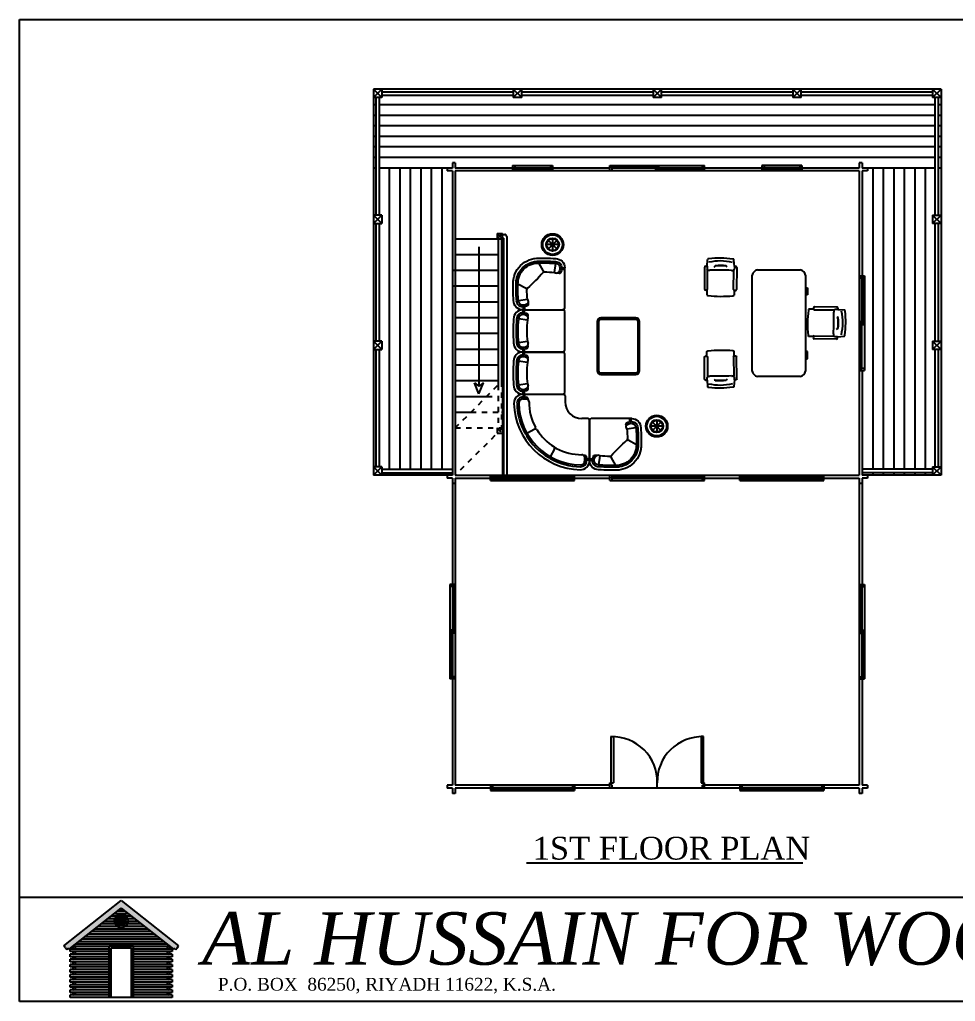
# Model space of a CAD drawing. Header units: inches. Extents: x 86794 to 87086, y 41803 to 41823.
# Drawn here: x 86882.16 to 86899.96, y 41803.46 to 41822.14 of the extents above; entities that cross this region are included whole.
import ezdxf

# ---------------------------------------------------------------- set-up
doc = ezdxf.new("R2010")
doc.units = ezdxf.units.IN
doc.header["$MEASUREMENT"] = 0
doc.linetypes.add('ACAD_ISO03W100', pattern=[30, 12, -18])
doc.styles.get("Standard").update_dxf_attribs({"font": 'times.ttf'})

# ---------------------------------------------------------------- blocks, each defined once
blk = doc.blocks.new('chair 0443')
at = {"color": 0}
for p, q in [((148, 247), (27, 238)), ((148, 247), (197, 247)), ((150, 273), (150, 247)), ((168, 291), (574, 291)), ((574, 237), (216, 236)), ((590, 248), (591, 248)), ((590, 248), (677, 248)), ((591, 255), (591, 273)), ((591, 248), (591, 248)), ((134, 101), (139, 97)), ((146, 97), (139, 97)), ((166, 117), (146, 97)), ((134, -108), (139, -103)), ((146, -103), (139, -103)), ((166, -124), (146, -103)), ((148, -254), (27, -245)), ((148, -254), (197, -254)), ((150, -280), (150, -254)), ((168, -298), (574, -298)), ((574, -244), (216, -243)), ((590, -255), (591, -255)), ((590, -255), (677, -255)), ((591, -255), (591, -255)), ((591, -262), (591, -280))]:
    blk.add_line(p, q, dxfattribs=at)
for centre, radius, start, end in [((1750, 0), 1750, 172.8019, 180.1012), ((55, 214), 42, 153.631, 172.8019), ((27, 228), 10, 100.866, 153.631), ((29, 218), 20.5, 93.833, 100.866), ((1110, -29), 1060, 166.9893, 178.7835), ((168, 273), 18, 91.418, 180.0409), ((197, 243), 4, 21.327, 90.016), ((215, 252), 16, 207.92, 276.0446), ((176, 223), 45, 7.121, 17.608), ((4218, 35), 4000, 177.6773, 180.5301), ((29, 205), 192, 357.677, 7.121), ((573, 273), 18, 359.9591, 88.582), ((573, 255), 18, 271.418, 0.0409), ((645, 220), 42, 6.456, 40.349), ((-1300, 0), 2000, 359.9115, 6.456), ((893, -3), 761, 172.4452, 187.5548), ((900, -3), 761, 172.4452, 187.5548), ((1750, -7), 1750, 179.8988, 187.1981), ((1110, 16), 1060, 181.2165, 193.0107), ((4218, -42), 4000, 179.4699, 182.3227), ((-1300, -6), 2000, 353.506, 0.0885), ((55, -221), 42, 187.1981, 206.369), ((27, -235), 10, 206.369, 259.134), ((29, -225), 20.5, 259.134, 266.167), ((168, -280), 18, 179.9591, 268.582), ((197, -250), 4, 269.984, 338.673), ((215, -259), 16, 83.9554, 152.08), ((176, -230), 45, 342.392, 352.879), ((29, -212), 192, 352.879, 2.323), ((573, -262), 18, 359.9591, 88.582), ((573, -280), 18, 271.418, 0.0409), ((645, -227), 42, 319.613, 353.506)]:
    blk.add_arc(centre, radius, start, end, dxfattribs=at)
blk = doc.blocks.new('A$C707258B2')
at = {"color": 0, "linetype": 'Continuous'}
for p, q in [((0.404, 0.342), (1.074, 0.342)), ((0.404, 0.292), (0.454, 0.292)), ((0.404, 0.262), (0.454, 0.262)), ((1.104, 0.312), (1.104, 0.212)), ((1.479, -0.063), (1.379, -0.063)), ((1.509, -0.763), (1.509, -0.093)), ((0.6, -0.238), (0.47, -0.313)), ((0.929, -0.567), (0.854, -0.697)), ((1.429, -0.763), (1.429, -0.713)), ((1.459, -0.763), (1.459, -0.712))]:
    blk.add_line(p, q, dxfattribs=at)
for centre, radius, start, end in [((0.404, 0.192), 0.15, 90, 181.1754), ((0.378, 0.317), 0.0362, 316.3972, 43.6028), ((0.368, 0.317), 0.0662, 337.8298, 22.1702), ((1.074, 0.312), 0.03, 360, 90), ((1.379, 0.212), 1.125, 181.1754, 268.8246), ((0.404, 0.192), 0.1, 90, 181.1754), ((1.379, 0.212), 1.075, 181.1754, 208.6357), ((0.404, 0.192), 0.07, 90, 181.1754), ((1.379, 0.212), 1.045, 181.1754, 268.8246), ((0.455, 0.256), 0.0357, 345.4262, 90.5555), ((0.454, 0.212), 0.05, 360, 90), ((1.379, 0.212), 0.875, 180, 208.4082), ((1.379, 0.212), 0.275, 180, 270), ((1.479, -0.093), 0.03, 360, 90), ((0.457, -0.291), 0.025, 208.6357, 300), ((0.482, -0.334), 0.025, 120, 211.3643), ((0.587, -0.216), 0.025, 300, 28.4082), ((0.612, -0.259), 0.025, 31.5918, 120), ((1.379, 0.212), 0.875, 211.5918, 238.4082), ((1.379, 0.212), 1.075, 211.3643, 238.6357), ((0.907, -0.555), 0.025, 330, 58.4082), ((0.951, -0.58), 0.025, 61.5918, 150), ((1.379, 0.212), 0.875, 241.5918, 270), ((0.832, -0.685), 0.025, 238.6357, 330), ((0.876, -0.71), 0.025, 150, 241.3643), ((1.379, 0.212), 1.075, 241.3643, 268.8246), ((1.359, -0.763), 0.15, 268.8246, 360), ((1.359, -0.763), 0.1, 268.8246, 360), ((1.359, -0.763), 0.07, 268.8246, 360), ((1.379, -0.713), 0.05, 360, 90), ((1.425, -0.709), 0.0336, 354.6301, 109.3883), ((1.484, -0.799), 0.0662, 67.8298, 112.1702), ((1.484, -0.789), 0.0362, 46.3972, 133.6028)]:
    blk.add_arc(centre, radius, start, end, dxfattribs=at)
blk = doc.blocks.new('part 01')
at = {"color": 0, "linetype": 'Continuous'}
for p, q in [((-670, 700), (0, 700)), ((30, 30), (30, 670)), ((-591, 527), (-740, 550)), ((-591, 527), (-579, 561)), ((-591, 173), (-740, 150)), ((-591, 173), (-579, 139)), ((-670, 0), (0, 0))]:
    blk.add_line(p, q, dxfattribs=at)
for centre, radius, start, end in [((-670, 550), 150, 90, 181.1754), ((-696, 675), 36.2, 316.3972, 43.6028), ((-706, 675), 66.2, 337.8298, 22.1702), ((0, 670), 30, 0, 90), ((1178, 350), 2008, 174.2835, 185.7165), ((1178, 350), 1958, 174.2835, 185.7165), ((-670, 550), 100, 90, 181.1754), ((1178, 350), 1928, 174.2835, 185.7165), ((-670, 550), 70, 90, 181.1754), ((-660, 518), 133, 56.0897, 95.6132), ((-660, 518), 103, 42.0066, 95.6132), ((1178, 350), 1778, 174.2835, 185.7165), ((-600, 607), 25, 332.9608, 56.0897), ((-625, 620), 53.2, 321.0017, 332.9608), ((-602, 570), 25, 340, 42.0066), ((-670, 150), 150, 178.8246, 270), ((-670, 150), 100, 178.8246, 270), ((-670, 150), 70, 178.8246, 270), ((-660, 182), 133, 264.3868, 303.9103), ((-660, 182), 103, 264.3868, 317.9934), ((-696, 25), 36.2, 316.3972, 43.6028), ((-706, 25), 66.2, 337.8298, 22.1702), ((-600, 93), 25, 303.9103, 27.0392), ((-602, 130), 25, 317.9934, 20), ((-625, 80), 53.2, 27.0392, 38.9983), ((0, 30), 30, 270, 0)]:
    blk.add_arc(centre, radius, start, end, dxfattribs=at)
blk = doc.blocks.new('part02')
at = {"color": 0, "linetype": 'Continuous'}
for p, q in [((0, -670), (0, 0)), ((30, 30), (700, 30)), ((621, -143), (609, -109)), ((621, -143), (770, -120)), ((640, -326), (778, -399)), ((173, -591), (139, -579)), ((173, -591), (150, -740)), ((356, -610), (429, -748))]:
    blk.add_line(p, q, dxfattribs=at)
for centre, radius, start, end in [((30, 0), 30, 90, 180), ((726, 5), 56.2, 153.6122, 206.6666), ((726, 5), 36.2, 136.3972, 223.6028), ((700, -120), 150, 0, 90), ((630, -63), 25, 123.9103, 207.0392), ((655, -50), 53.2, 207.0392, 218.9983), ((632, -100), 25, 137.9934, 200), ((690, -152), 103, 84.3868, 137.9934), ((689, -151), 132, 85.4378, 123.9887), ((-1148, -320), 1778, 0.3836, 5.7165), ((700, -121), 101, 357.5006, 89.858), ((700, -120), 70, 0, 90), ((-1228, -320), 2008, 357.7349, 5.7032), ((-1148, -320), 1958, 355.8657, 5.7165), ((-1148, -320), 2008, 355.818, 5.7165), ((632, -344), 20, 62, 130.6961), ((650, -308), 20, 180.3836, 242), ((2220, -2190), 2454, 130.6961, 139.3039), ((439, -409), 419, 268.2181, 1.7819), ((439, -409), 369, 268.2181, 1.7819), ((439, -409), 339, 268.2181, 1.7819), ((25, -696), 56.2, 63.3334, 116.3878), ((182, -660), 133, 146.0897, 185.6132), ((93, -600), 25, 62.9608, 146.0897), ((182, -660), 103, 132.0066, 185.6132), ((80, -625), 53.2, 51.0017, 62.9608), ((130, -602), 25, 70, 132.0066), ((350, 1178), 1778, 264.2835, 269.6164), ((338, -620), 20, 28, 89.6164), ((374, -602), 20, 139.3039, 208), ((25, -696), 36.2, 46.3972, 133.6028), ((150, -670), 150, 180, 271.1754), ((150, -670), 100, 180, 271.1754), ((150, -670), 70, 180, 270), ((350, 1258), 2008, 264.2968, 272.2651), ((350, 1178), 1958, 264.2835, 274.1343), ((350, 1178), 2008, 264.2835, 274.182)]:
    blk.add_arc(centre, radius, start, end, dxfattribs=at)
blk = doc.blocks.new('A$C1352')
at = {"color": 0}
for points in [[(0.003, 0.053), (0.003, 0.553, -0.414214), (0.053, 0.603), (0.753, 0.603, -0.414214), (0.803, 0.553), (0.803, 0.053, -0.414214), (0.753, 0.003), (0.053, 0.003, -0.414214)], [(0.023, 0.053), (0.023, 0.553, -0.414214), (0.053, 0.583), (0.753, 0.583, -0.414214), (0.783, 0.553), (0.783, 0.053, -0.414214), (0.753, 0.023), (0.053, 0.023, -0.414214)]]:
    blk.add_lwpolyline(points, format="xyb", close=True, dxfattribs=at)

msp = doc.modelspace()

# ---------------------------------------------------------------- hatches: boundary and pattern name
h = msp.add_hatch(color=29)
h.paths.add_polyline_path([(86883.218, 41803.63), (86883.189, 41803.63, 0.8), (86883.189, 41803.582), (86883.218, 41803.582)])
h.paths.add_polyline_path([(86883.218, 41803.727), (86883.189, 41803.727, 0.8), (86883.189, 41803.679), (86883.218, 41803.679)])
h.paths.add_polyline_path([(86883.218, 41803.824), (86883.189, 41803.824, 0.8), (86883.189, 41803.776), (86883.218, 41803.776)])
h.paths.add_polyline_path([(86883.218, 41803.921), (86883.189, 41803.921, 0.8), (86883.189, 41803.873), (86883.218, 41803.873)])
h.paths.add_polyline_path([(86883.218, 41804.018), (86883.189, 41804.018, 0.8), (86883.189, 41803.97), (86883.218, 41803.97)])
h.paths.add_polyline_path([(86883.218, 41804.115), (86883.189, 41804.115, 0.8), (86883.189, 41804.067), (86883.218, 41804.067)])
h.paths.add_polyline_path([(86883.218, 41804.212), (86883.189, 41804.212, 0.8), (86883.189, 41804.164), (86883.218, 41804.164)])
h.paths.add_polyline_path([(86883.218, 41804.309), (86883.189, 41804.309, 0.8), (86883.189, 41804.261), (86883.218, 41804.261)])
h.paths.add_polyline_path([(86883.218, 41804.406), (86883.189, 41804.406, 0.8), (86883.189, 41804.358), (86883.218, 41804.358)])
h.paths.add_polyline_path([(86883.218, 41804.503), (86883.189, 41804.503, 0.8), (86883.189, 41804.454), (86883.218, 41804.454)], flags=17)
h.paths.add_polyline_path([(86884.993, 41803.63), (86884.964, 41803.63), (86884.964, 41803.582), (86884.993, 41803.582, 0.8)])
h.paths.add_polyline_path([(86884.993, 41803.727), (86884.964, 41803.727), (86884.964, 41803.679), (86884.993, 41803.679, 0.8)])
h.paths.add_polyline_path([(86884.993, 41803.824), (86884.964, 41803.824), (86884.964, 41803.776), (86884.993, 41803.776, 0.8)])
h.paths.add_polyline_path([(86884.993, 41803.921), (86884.964, 41803.921), (86884.964, 41803.873), (86884.993, 41803.873, 0.8)])
h.paths.add_polyline_path([(86884.993, 41804.018), (86884.964, 41804.018), (86884.964, 41803.97), (86884.993, 41803.97, 0.8)])
h.paths.add_polyline_path([(86884.993, 41804.115), (86884.964, 41804.115), (86884.964, 41804.067), (86884.993, 41804.067, 0.8)])
h.paths.add_polyline_path([(86884.993, 41804.212), (86884.964, 41804.212), (86884.964, 41804.164), (86884.993, 41804.164, 0.8)])
h.paths.add_polyline_path([(86884.993, 41804.309), (86884.964, 41804.309), (86884.964, 41804.261), (86884.993, 41804.261, 0.8)])
h.paths.add_polyline_path([(86884.993, 41804.406), (86884.964, 41804.406), (86884.964, 41804.358), (86884.993, 41804.358, 0.8)])
h.paths.add_polyline_path([(86884.993, 41804.503), (86884.964, 41804.503), (86884.964, 41804.454), (86884.993, 41804.454, 0.8)], flags=17)
h.paths.add_polyline_path([(86884.324, 41804.518), (86883.858, 41804.518), (86883.858, 41803.533), (86883.897, 41803.533), (86883.897, 41804.479), (86884.285, 41804.479), (86884.285, 41803.533), (86884.324, 41803.533)])
h.paths.add_polyline_path([(86884.221, 41804.992, 1), (86883.961, 41804.992, 1)], flags=17)
h.paths.add_polyline_path([(86883.995, 41804.992, -1), (86884.188, 41804.992, -1)], flags=16)
h.paths.add_polyline_path([(86884.091, 41805.377), (86883, 41804.516), (86883.024, 41804.485, 0.515525), (86883.069, 41804.458, -0.382112), (86883.098, 41804.45), (86884.091, 41805.235), (86885.085, 41804.45, -0.382112), (86885.113, 41804.458, 0.515525), (86885.158, 41804.485), (86885.182, 41804.516)])
for color, points in [(39, [(86884.097, 41805.23), (86884.086, 41805.23), (86884.024, 41805.182), (86884.158, 41805.182)]), (39, [(86884.183, 41805.085), (86884.281, 41805.085), (86884.219, 41805.133), (86883.963, 41805.133), (86883.901, 41805.085), (86883.999, 41805.085, -0.411961)]), (31, [(86884.158, 41805.182), (86884.024, 41805.182), (86883.963, 41805.133), (86884.219, 41805.133)]), (39, [(86884.588, 41804.842), (86883.594, 41804.842), (86883.533, 41804.794), (86884.649, 41804.794)]), (31, [(86884.01, 41804.891), (86883.656, 41804.891), (86883.594, 41804.842), (86884.588, 41804.842), (86884.526, 41804.891), (86884.172, 41804.891, -0.35103)]), (39, [(86884.834, 41804.648), (86883.349, 41804.648), (86883.287, 41804.6), (86884.895, 41804.6)]), (31, [(86884.772, 41804.697), (86883.41, 41804.697), (86883.349, 41804.648), (86884.834, 41804.648)]), (39, [(86884.711, 41804.745), (86883.471, 41804.745), (86883.41, 41804.697), (86884.772, 41804.697)]), (31, [(86884.649, 41804.794), (86883.533, 41804.794), (86883.471, 41804.745), (86884.711, 41804.745)]), (39, [(86884.956, 41804.551), (86883.226, 41804.551), (86883.164, 41804.503), (86883.858, 41804.503), (86883.858, 41804.518), (86884.324, 41804.518), (86884.324, 41804.503), (86885.018, 41804.503)]), (31, [(86884.895, 41804.6), (86883.287, 41804.6), (86883.226, 41804.551), (86884.956, 41804.551)])]:
    msp.add_hatch(color=color).paths.add_polyline_path(points)
h = msp.add_hatch(color=39)
h.paths.add_polyline_path([(86883.969, 41805.036), (86883.84, 41805.036), (86883.778, 41804.988), (86883.961, 41804.988, -0.008848), (86883.961, 41804.992, -0.086203)])
h.paths.add_polyline_path([(86884.342, 41805.036), (86884.214, 41805.036, -0.086203), (86884.221, 41804.992, -0.008848), (86884.221, 41804.988), (86884.404, 41804.988)])
h = msp.add_hatch(color=31)
h.paths.add_polyline_path([(86883.969, 41805.036, -0.111783), (86883.999, 41805.085), (86883.901, 41805.085), (86883.84, 41805.036)])
h.paths.add_polyline_path([(86884.183, 41805.085, -0.111783), (86884.214, 41805.036), (86884.342, 41805.036), (86884.281, 41805.085)])
h = msp.add_hatch(color=256)
h.set_gradient(color1=(127, 255, 255), one_color=1, tint=1, name='SPHERICAL')
h.paths.add_polyline_path([(86884.188, 41804.992, 1), (86883.995, 41804.992, 1)])
h = msp.add_hatch(color=39)
h.paths.add_polyline_path([(86883.972, 41804.939), (86883.717, 41804.939), (86883.656, 41804.891), (86884.01, 41804.891, -0.119403)])
h.paths.add_polyline_path([(86884.465, 41804.939), (86884.21, 41804.939, -0.119403), (86884.172, 41804.891), (86884.526, 41804.891)])
h = msp.add_hatch(color=31)
h.paths.add_polyline_path([(86883.972, 41804.939, -0.096512), (86883.961, 41804.988), (86883.778, 41804.988), (86883.717, 41804.939)])
h.paths.add_polyline_path([(86884.221, 41804.988, -0.096512), (86884.21, 41804.939), (86884.465, 41804.939), (86884.404, 41804.988)])
h = msp.add_hatch(color=39)
h.paths.add_polyline_path([(86883.858, 41804.454), (86883.121, 41804.454), (86883.121, 41804.406), (86883.858, 41804.406)])
h.paths.add_polyline_path([(86885.061, 41804.454), (86884.324, 41804.454), (86884.324, 41804.406), (86885.061, 41804.406)])
h = msp.add_hatch(color=31)
h.paths.add_polyline_path([(86883.858, 41804.503), (86883.218, 41804.503), (86883.218, 41804.454), (86883.858, 41804.454)])
h.paths.add_polyline_path([(86884.964, 41804.503), (86884.324, 41804.503), (86884.324, 41804.454), (86884.964, 41804.454)])
h = msp.add_hatch(color=39)
h.paths.add_polyline_path([(86883.858, 41804.309), (86883.858, 41804.358), (86883.121, 41804.358), (86883.121, 41804.309)])
h.paths.add_polyline_path([(86885.061, 41804.309), (86885.061, 41804.358), (86884.324, 41804.358), (86884.324, 41804.309)])
h = msp.add_hatch(color=31)
h.paths.add_polyline_path([(86883.858, 41804.406), (86883.218, 41804.406), (86883.218, 41804.358), (86883.858, 41804.358)])
h.paths.add_polyline_path([(86884.964, 41804.406), (86884.324, 41804.406), (86884.324, 41804.358), (86884.964, 41804.358)])
h = msp.add_hatch(color=31)
h.paths.add_polyline_path([(86883.858, 41804.309), (86883.218, 41804.309), (86883.218, 41804.261), (86883.858, 41804.261)])
h.paths.add_polyline_path([(86884.964, 41804.309), (86884.324, 41804.309), (86884.324, 41804.261), (86884.964, 41804.261)])
h = msp.add_hatch(color=39)
h.paths.add_polyline_path([(86883.121, 41804.261), (86883.121, 41804.212), (86883.858, 41804.212), (86883.858, 41804.261)])
h.paths.add_polyline_path([(86885.061, 41804.212), (86885.061, 41804.261), (86884.324, 41804.261), (86884.324, 41804.212)])
h = msp.add_hatch(color=39)
h.paths.add_polyline_path([(86883.858, 41804.164), (86883.121, 41804.164), (86883.121, 41804.115), (86883.858, 41804.115)])
h.paths.add_polyline_path([(86885.061, 41804.164), (86884.324, 41804.164), (86884.324, 41804.115), (86885.061, 41804.115)])
h = msp.add_hatch(color=31)
h.paths.add_polyline_path([(86883.858, 41804.212), (86883.218, 41804.212), (86883.218, 41804.164), (86883.858, 41804.164)])
h.paths.add_polyline_path([(86884.964, 41804.212), (86884.324, 41804.212), (86884.324, 41804.164), (86884.964, 41804.164)])
h = msp.add_hatch(color=31)
h.paths.add_polyline_path([(86883.858, 41804.115), (86883.218, 41804.115), (86883.218, 41804.067), (86883.858, 41804.067)])
h.paths.add_polyline_path([(86884.964, 41804.115), (86884.324, 41804.115), (86884.324, 41804.067), (86884.964, 41804.067)])
h = msp.add_hatch(color=39)
h.paths.add_polyline_path([(86883.858, 41804.018), (86883.858, 41804.067), (86883.121, 41804.067), (86883.121, 41804.018)])
h.paths.add_polyline_path([(86885.061, 41804.018), (86885.061, 41804.067), (86884.324, 41804.067), (86884.324, 41804.018)])
h = msp.add_hatch(color=39)
h.paths.add_polyline_path([(86883.858, 41803.97), (86883.121, 41803.97), (86883.121, 41803.921), (86883.858, 41803.921)])
h.paths.add_polyline_path([(86885.061, 41803.97), (86884.324, 41803.97), (86884.324, 41803.921), (86885.061, 41803.921)])
h = msp.add_hatch(color=31)
h.paths.add_polyline_path([(86883.858, 41804.018), (86883.218, 41804.018), (86883.218, 41803.97), (86883.858, 41803.97)])
h.paths.add_polyline_path([(86884.964, 41804.018), (86884.324, 41804.018), (86884.324, 41803.97), (86884.964, 41803.97)])
h = msp.add_hatch(color=31)
h.paths.add_polyline_path([(86883.858, 41803.921), (86883.218, 41803.921), (86883.218, 41803.873), (86883.858, 41803.873)])
h.paths.add_polyline_path([(86884.964, 41803.921), (86884.324, 41803.921), (86884.324, 41803.873), (86884.964, 41803.873)])
h = msp.add_hatch(color=39)
h.paths.add_polyline_path([(86883.858, 41803.824), (86883.858, 41803.873), (86883.121, 41803.873), (86883.121, 41803.824)])
h.paths.add_polyline_path([(86885.061, 41803.824), (86885.061, 41803.873), (86884.324, 41803.873), (86884.324, 41803.824)])
h = msp.add_hatch(color=39)
h.paths.add_polyline_path([(86883.858, 41803.776), (86883.121, 41803.776), (86883.121, 41803.727), (86883.858, 41803.727)])
h.paths.add_polyline_path([(86885.061, 41803.776), (86884.324, 41803.776), (86884.324, 41803.727), (86885.061, 41803.727)])
h = msp.add_hatch(color=31)
h.paths.add_polyline_path([(86883.858, 41803.824), (86883.218, 41803.824), (86883.218, 41803.776), (86883.858, 41803.776)])
h.paths.add_polyline_path([(86884.964, 41803.824), (86884.324, 41803.824), (86884.324, 41803.776), (86884.964, 41803.776)])
h = msp.add_hatch(color=31)
h.paths.add_polyline_path([(86883.218, 41803.727), (86883.218, 41803.679), (86883.858, 41803.679), (86883.858, 41803.727)])
h.paths.add_polyline_path([(86884.964, 41803.679), (86884.964, 41803.727), (86884.324, 41803.727), (86884.324, 41803.679)])
h = msp.add_hatch(color=39)
h.paths.add_polyline_path([(86883.121, 41803.679), (86883.121, 41803.63), (86883.858, 41803.63), (86883.858, 41803.679)])
h.paths.add_polyline_path([(86885.061, 41803.63), (86885.061, 41803.679), (86884.324, 41803.679), (86884.324, 41803.63)])
h = msp.add_hatch(color=39)
h.paths.add_polyline_path([(86883.858, 41803.582), (86883.121, 41803.582), (86883.121, 41803.533), (86883.858, 41803.533)])
h.paths.add_polyline_path([(86885.061, 41803.582), (86884.324, 41803.582), (86884.324, 41803.533), (86885.061, 41803.533)])
h = msp.add_hatch(color=31)
h.paths.add_polyline_path([(86883.858, 41803.582), (86883.858, 41803.63), (86883.218, 41803.63), (86883.218, 41803.582)])
h.paths.add_polyline_path([(86884.324, 41803.63), (86884.324, 41803.582), (86884.964, 41803.582), (86884.964, 41803.63)])

# ---------------------------------------------------------------- linework, layer by layer
for p, q in [((86882.156, 41822.14), (86909.494, 41822.14)), ((86882.156, 41803.46), (86882.156, 41822.14)), ((86899.691, 41820.817), (86888.891, 41820.817)), ((86888.891, 41820.817), (86888.891, 41813.472)), ((86889.051, 41820.817), (86889.051, 41820.657)), ((86891.551, 41820.817), (86891.551, 41820.657)), ((86894.211, 41820.817), (86894.211, 41820.657)), ((86896.871, 41820.817), (86896.871, 41820.657)), ((86899.531, 41820.817), (86899.531, 41820.657)), ((86899.691, 41820.817), (86899.691, 41813.472)), ((86889.051, 41820.657), (86888.891, 41820.657)), ((86888.939, 41820.517), (86888.891, 41820.517)), ((86891.711, 41820.657), (86891.551, 41820.657)), ((86894.371, 41820.657), (86894.211, 41820.657)), ((86897.031, 41820.657), (86896.871, 41820.657)), ((86899.691, 41820.657), (86899.531, 41820.657)), ((86899.691, 41820.517), (86899.643, 41820.517)), ((86888.939, 41820.317), (86888.891, 41820.317)), ((86899.691, 41820.317), (86899.643, 41820.317)), ((86888.939, 41820.117), (86888.891, 41820.117)), ((86899.691, 41820.117), (86899.643, 41820.117)), ((86888.939, 41819.917), (86888.891, 41819.917)), ((86899.691, 41819.917), (86899.643, 41819.917)), ((86888.939, 41819.717), (86888.891, 41819.717)), ((86899.691, 41819.717), (86899.643, 41819.717)), ((86888.939, 41819.517), (86888.891, 41819.517)), ((86890.446, 41819.417), (86890.391, 41819.417)), ((86890.391, 41819.417), (86890.391, 41819.317)), ((86890.446, 41819.417), (86890.446, 41819.317)), ((86898.191, 41819.417), (86898.136, 41819.417)), ((86898.136, 41819.417), (86898.136, 41819.317)), ((86898.191, 41819.417), (86898.191, 41819.317)), ((86899.691, 41819.517), (86899.643, 41819.517)), ((86888.939, 41819.317), (86888.891, 41819.317)), ((86890.291, 41819.317), (86890.291, 41819.262)), ((86890.391, 41819.262), (86890.291, 41819.262)), ((86890.391, 41819.262), (86890.391, 41813.472)), ((86891.538, 41819.317), (86890.446, 41819.317)), ((86898.136, 41819.262), (86890.446, 41819.262)), ((86890.446, 41819.262), (86890.446, 41813.472)), ((86893.391, 41819.317), (86892.298, 41819.317)), ((86894.321, 41819.344), (86893.411, 41819.344)), ((86895.171, 41819.312), (86893.411, 41819.312)), ((86895.171, 41819.28), (86894.261, 41819.28)), ((86896.283, 41819.317), (86895.191, 41819.317)), ((86898.136, 41819.317), (86897.043, 41819.317)), ((86898.136, 41819.262), (86898.136, 41813.472)), ((86898.291, 41819.262), (86898.191, 41819.262)), ((86898.191, 41819.262), (86898.191, 41817.267)), ((86898.291, 41819.317), (86898.291, 41819.262)), ((86899.691, 41819.317), (86899.643, 41819.317)), ((86889.051, 41818.42), (86889.051, 41818.26)), ((86899.531, 41818.42), (86899.531, 41818.26)), ((86891.346, 41817.972), (86891.346, 41813.472)), ((86890.446, 41817.672), (86891.264, 41817.672)), ((86890.391, 41817.372), (86891.264, 41817.372)), ((86898.186, 41815.487), (86898.186, 41817.247)), ((86898.218, 41816.337), (86898.218, 41817.247)), ((86890.391, 41817.072), (86891.264, 41817.072)), ((86890.446, 41816.772), (86891.264, 41816.772)), ((86890.446, 41816.472), (86891.264, 41816.472)), ((86891.328, 41816.472), (86891.346, 41816.472)), ((86898.154, 41815.487), (86898.154, 41816.397)), ((86890.446, 41816.172), (86891.264, 41816.172)), ((86891.328, 41816.172), (86891.346, 41816.172)), ((86889.051, 41816.023), (86889.051, 41815.863)), ((86890.446, 41815.872), (86891.264, 41815.872)), ((86891.328, 41815.872), (86891.346, 41815.872)), ((86899.531, 41816.023), (86899.531, 41815.863)), ((86890.446, 41815.572), (86891.264, 41815.572)), ((86891.328, 41815.572), (86891.346, 41815.572)), ((86898.191, 41815.467), (86898.191, 41813.472)), ((86890.446, 41815.272), (86891.264, 41815.272)), ((86891.328, 41815.272), (86891.346, 41815.272)), ((86890.446, 41814.972), (86891.046, 41814.972)), ((86890.446, 41814.672), (86890.746, 41814.672)), ((86889.051, 41813.632), (86889.051, 41813.472)), ((86899.531, 41813.632), (86899.531, 41813.472)), ((86890.391, 41813.472), (86888.891, 41813.472)), ((86890.291, 41813.472), (86890.291, 41813.417)), ((86890.391, 41813.417), (86890.291, 41813.417)), ((86890.391, 41813.417), (86890.391, 41813.317)), ((86890.446, 41813.472), (86898.136, 41813.472)), ((86890.446, 41813.417), (86890.446, 41813.317)), ((86890.446, 41813.417), (86891.118, 41813.417)), ((86892.718, 41813.417), (86893.391, 41813.417)), ((86895.191, 41813.417), (86895.863, 41813.417)), ((86897.463, 41813.417), (86898.136, 41813.417)), ((86898.136, 41813.417), (86898.136, 41813.317)), ((86899.691, 41813.472), (86898.191, 41813.472)), ((86898.291, 41813.417), (86898.191, 41813.417)), ((86898.191, 41813.417), (86898.191, 41813.317)), ((86898.291, 41813.472), (86898.291, 41813.417)), ((86890.446, 41813.317), (86890.391, 41813.317)), ((86891.118, 41813.372), (86892.718, 41813.372)), ((86893.391, 41813.372), (86895.191, 41813.372)), ((86895.863, 41813.372), (86897.463, 41813.372)), ((86898.191, 41813.317), (86898.136, 41813.317)), ((86909.494, 41805.434), (86882.156, 41805.434)), ((86909.494, 41803.46), (86882.156, 41803.46))]:
    msp.add_line(p, q)
at = {"ltscale": 0.006}
for p, q in [((86888.891, 41820.817), (86889.051, 41820.657)), ((86888.891, 41820.657), (86889.051, 41820.817)), ((86889.051, 41820.769), (86891.551, 41820.769)), ((86889.051, 41820.705), (86891.551, 41820.705)), ((86891.551, 41820.817), (86891.711, 41820.657)), ((86891.711, 41820.817), (86891.551, 41820.657)), ((86891.711, 41820.657), (86891.711, 41820.817)), ((86891.711, 41820.769), (86894.211, 41820.769)), ((86891.711, 41820.705), (86894.211, 41820.705)), ((86894.211, 41820.817), (86894.371, 41820.657)), ((86894.371, 41820.817), (86894.211, 41820.657)), ((86894.371, 41820.657), (86894.371, 41820.817)), ((86894.371, 41820.769), (86896.871, 41820.769)), ((86894.371, 41820.705), (86896.871, 41820.705)), ((86896.871, 41820.817), (86897.031, 41820.657)), ((86897.031, 41820.817), (86896.871, 41820.657)), ((86897.031, 41820.657), (86897.031, 41820.817)), ((86897.031, 41820.769), (86899.531, 41820.769)), ((86897.031, 41820.705), (86899.531, 41820.705)), ((86899.531, 41820.817), (86899.691, 41820.657)), ((86899.691, 41820.817), (86899.531, 41820.657)), ((86888.939, 41818.42), (86888.939, 41820.652)), ((86889.003, 41818.42), (86889.003, 41820.652)), ((86899.579, 41818.42), (86899.579, 41820.652)), ((86899.643, 41818.42), (86899.643, 41820.652)), ((86891.538, 41819.362), (86891.538, 41819.262)), ((86891.538, 41819.362), (86892.298, 41819.362)), ((86891.558, 41819.322), (86891.558, 41819.302)), ((86891.558, 41819.322), (86892.278, 41819.322)), ((86891.558, 41819.321), (86892.278, 41819.321)), ((86891.558, 41819.32), (86892.278, 41819.32)), ((86891.558, 41819.319), (86892.278, 41819.319)), ((86891.558, 41819.318), (86892.278, 41819.318)), ((86891.558, 41819.317), (86892.278, 41819.317)), ((86891.558, 41819.316), (86892.278, 41819.316)), ((86891.558, 41819.315), (86892.278, 41819.315)), ((86891.558, 41819.314), (86892.278, 41819.314)), ((86891.558, 41819.313), (86892.278, 41819.313)), ((86891.558, 41819.312), (86892.278, 41819.312)), ((86891.558, 41819.311), (86892.278, 41819.311)), ((86891.558, 41819.31), (86892.278, 41819.31)), ((86891.558, 41819.309), (86892.278, 41819.309)), ((86891.558, 41819.308), (86892.278, 41819.308)), ((86891.558, 41819.307), (86892.278, 41819.307)), ((86891.558, 41819.306), (86892.278, 41819.306)), ((86891.558, 41819.305), (86892.278, 41819.305)), ((86891.558, 41819.304), (86892.278, 41819.304)), ((86891.558, 41819.303), (86892.278, 41819.303)), ((86891.558, 41819.302), (86892.278, 41819.302)), ((86891.578, 41819.362), (86891.578, 41819.322)), ((86891.578, 41819.302), (86891.578, 41819.262)), ((86892.258, 41819.362), (86892.258, 41819.322)), ((86892.258, 41819.302), (86892.258, 41819.262)), ((86892.278, 41819.322), (86892.278, 41819.302)), ((86892.298, 41819.362), (86892.298, 41819.262)), ((86893.391, 41819.262), (86893.391, 41819.362)), ((86893.391, 41819.362), (86895.191, 41819.362)), ((86893.411, 41819.312), (86893.411, 41819.362)), ((86893.431, 41819.262), (86893.431, 41819.312)), ((86894.261, 41819.28), (86894.261, 41819.312)), ((86894.321, 41819.312), (86894.321, 41819.344)), ((86895.151, 41819.312), (86895.151, 41819.362)), ((86895.171, 41819.262), (86895.171, 41819.312)), ((86895.191, 41819.262), (86895.191, 41819.362)), ((86896.283, 41819.362), (86896.283, 41819.262)), ((86897.043, 41819.362), (86896.283, 41819.362)), ((86896.303, 41819.322), (86896.303, 41819.302)), ((86897.023, 41819.322), (86896.303, 41819.322)), ((86897.023, 41819.321), (86896.303, 41819.321)), ((86897.023, 41819.32), (86896.303, 41819.32)), ((86897.023, 41819.319), (86896.303, 41819.319)), ((86897.023, 41819.318), (86896.303, 41819.318)), ((86897.023, 41819.317), (86896.303, 41819.317)), ((86897.023, 41819.316), (86896.303, 41819.316)), ((86897.023, 41819.315), (86896.303, 41819.315)), ((86897.023, 41819.314), (86896.303, 41819.314)), ((86897.023, 41819.313), (86896.303, 41819.313)), ((86897.023, 41819.312), (86896.303, 41819.312)), ((86897.023, 41819.311), (86896.303, 41819.311)), ((86897.023, 41819.31), (86896.303, 41819.31)), ((86897.023, 41819.309), (86896.303, 41819.309)), ((86897.023, 41819.308), (86896.303, 41819.308)), ((86897.023, 41819.307), (86896.303, 41819.307)), ((86897.023, 41819.306), (86896.303, 41819.306)), ((86897.023, 41819.305), (86896.303, 41819.305)), ((86897.023, 41819.304), (86896.303, 41819.304)), ((86897.023, 41819.303), (86896.303, 41819.303)), ((86897.023, 41819.302), (86896.303, 41819.302)), ((86896.323, 41819.362), (86896.323, 41819.322)), ((86896.323, 41819.302), (86896.323, 41819.262)), ((86897.003, 41819.362), (86897.003, 41819.322)), ((86897.003, 41819.302), (86897.003, 41819.262)), ((86897.023, 41819.322), (86897.023, 41819.302)), ((86897.043, 41819.362), (86897.043, 41819.262)), ((86889.051, 41818.42), (86888.891, 41818.42)), ((86888.891, 41818.26), (86889.051, 41818.42)), ((86888.891, 41818.42), (86889.051, 41818.26)), ((86899.531, 41818.42), (86899.691, 41818.42)), ((86899.691, 41818.26), (86899.531, 41818.42)), ((86899.691, 41818.42), (86899.531, 41818.26)), ((86888.891, 41818.26), (86889.051, 41818.26)), ((86888.939, 41816.023), (86888.939, 41818.255)), ((86889.003, 41816.023), (86889.003, 41818.255)), ((86899.691, 41818.26), (86899.531, 41818.26)), ((86899.579, 41816.023), (86899.579, 41818.255)), ((86899.643, 41816.023), (86899.643, 41818.255)), ((86890.446, 41817.972), (86891.346, 41817.972)), ((86891.246, 41818.072), (86891.246, 41817.972)), ((86891.246, 41818.072), (86891.346, 41818.072)), ((86891.246, 41818.072), (86891.346, 41817.972)), ((86891.346, 41818.072), (86891.246, 41817.972)), ((86891.264, 41817.972), (86891.264, 41815.19)), ((86891.328, 41817.972), (86891.328, 41815.254)), ((86891.346, 41817.972), (86891.346, 41818.072)), ((86891.346, 41818.054), (86891.387, 41818.054)), ((86891.346, 41817.99), (86891.355, 41817.99)), ((86891.364, 41817.981), (86891.364, 41813.472)), ((86891.428, 41818.013), (86891.428, 41813.472)), ((86890.896, 41817.818), (86890.896, 41815.163)), ((86898.136, 41817.267), (86898.236, 41817.267)), ((86898.136, 41817.227), (86898.186, 41817.227)), ((86898.186, 41817.247), (86898.236, 41817.247)), ((86898.236, 41817.267), (86898.236, 41815.467)), ((86891.328, 41817.072), (86891.346, 41817.072)), ((86891.328, 41816.772), (86891.346, 41816.772)), ((86898.154, 41816.397), (86898.186, 41816.397)), ((86898.186, 41816.337), (86898.218, 41816.337)), ((86889.051, 41816.023), (86888.891, 41816.023)), ((86888.891, 41815.863), (86889.051, 41816.023)), ((86888.891, 41816.023), (86889.051, 41815.863)), ((86888.891, 41815.863), (86889.051, 41815.863)), ((86888.939, 41813.632), (86888.939, 41815.863)), ((86889.003, 41813.632), (86889.003, 41815.863)), ((86899.531, 41816.023), (86899.691, 41816.023)), ((86899.691, 41815.863), (86899.531, 41816.023)), ((86899.691, 41816.023), (86899.531, 41815.863)), ((86899.691, 41815.863), (86899.531, 41815.863)), ((86899.579, 41813.632), (86899.579, 41815.863)), ((86899.643, 41813.632), (86899.643, 41815.863)), ((86898.136, 41815.487), (86898.186, 41815.487)), ((86898.186, 41815.507), (86898.236, 41815.507)), ((86898.136, 41815.467), (86898.236, 41815.467)), ((86890.896, 41815.022), (86890.81, 41815.227)), ((86890.81, 41815.227), (86890.896, 41815.163)), ((86890.896, 41815.022), (86890.984, 41815.227)), ((86890.984, 41815.227), (86890.896, 41815.163)), ((86889.051, 41813.632), (86888.891, 41813.632)), ((86888.891, 41813.472), (86889.051, 41813.632)), ((86888.891, 41813.632), (86889.051, 41813.472)), ((86899.531, 41813.632), (86899.691, 41813.632)), ((86899.691, 41813.472), (86899.531, 41813.632)), ((86899.691, 41813.632), (86899.531, 41813.472)), ((86889.051, 41813.584), (86890.391, 41813.584)), ((86889.051, 41813.52), (86890.391, 41813.52)), ((86891.118, 41813.372), (86891.118, 41813.472)), ((86891.138, 41813.412), (86891.138, 41813.432)), ((86891.138, 41813.432), (86892.698, 41813.432)), ((86891.138, 41813.431), (86892.698, 41813.431)), ((86891.138, 41813.43), (86892.698, 41813.43)), ((86891.138, 41813.429), (86892.698, 41813.429)), ((86891.138, 41813.428), (86892.698, 41813.428)), ((86891.138, 41813.427), (86892.698, 41813.427)), ((86891.138, 41813.426), (86892.698, 41813.426)), ((86891.138, 41813.425), (86892.698, 41813.425)), ((86891.138, 41813.424), (86892.698, 41813.424)), ((86891.138, 41813.423), (86892.698, 41813.423)), ((86891.138, 41813.422), (86892.698, 41813.422)), ((86891.138, 41813.421), (86892.698, 41813.421)), ((86891.138, 41813.42), (86892.698, 41813.42)), ((86891.138, 41813.419), (86892.698, 41813.419)), ((86891.138, 41813.418), (86892.698, 41813.418)), ((86891.138, 41813.417), (86892.698, 41813.417)), ((86891.138, 41813.416), (86892.698, 41813.416)), ((86891.158, 41813.432), (86891.158, 41813.472)), ((86892.678, 41813.432), (86892.678, 41813.472)), ((86892.698, 41813.412), (86892.698, 41813.432)), ((86892.718, 41813.372), (86892.718, 41813.472)), ((86893.391, 41813.372), (86893.391, 41813.472)), ((86893.411, 41813.413), (86893.411, 41813.432)), ((86893.411, 41813.432), (86895.171, 41813.432)), ((86893.411, 41813.431), (86895.171, 41813.431)), ((86893.411, 41813.43), (86895.171, 41813.43)), ((86893.411, 41813.429), (86895.171, 41813.429)), ((86893.411, 41813.428), (86895.171, 41813.428)), ((86893.411, 41813.427), (86895.171, 41813.427)), ((86893.411, 41813.426), (86895.171, 41813.426)), ((86893.411, 41813.425), (86895.171, 41813.425)), ((86893.411, 41813.424), (86895.171, 41813.424)), ((86893.411, 41813.423), (86895.171, 41813.423)), ((86893.411, 41813.422), (86895.171, 41813.422)), ((86893.411, 41813.421), (86895.171, 41813.421)), ((86893.411, 41813.42), (86895.171, 41813.42)), ((86893.411, 41813.419), (86895.171, 41813.419)), ((86893.411, 41813.418), (86895.171, 41813.418)), ((86893.411, 41813.417), (86895.171, 41813.417)), ((86893.411, 41813.416), (86895.171, 41813.416)), ((86893.431, 41813.432), (86893.431, 41813.472)), ((86895.151, 41813.432), (86895.151, 41813.472)), ((86895.171, 41813.413), (86895.171, 41813.432)), ((86895.191, 41813.372), (86895.191, 41813.472)), ((86895.863, 41813.372), (86895.863, 41813.472)), ((86895.883, 41813.412), (86895.883, 41813.432)), ((86895.883, 41813.432), (86897.443, 41813.432)), ((86895.883, 41813.431), (86897.443, 41813.431)), ((86895.883, 41813.43), (86897.443, 41813.43)), ((86895.883, 41813.429), (86897.443, 41813.429)), ((86895.883, 41813.428), (86897.443, 41813.428)), ((86895.883, 41813.427), (86897.443, 41813.427)), ((86895.883, 41813.426), (86897.443, 41813.426)), ((86895.883, 41813.425), (86897.443, 41813.425)), ((86895.883, 41813.424), (86897.443, 41813.424)), ((86895.883, 41813.423), (86897.443, 41813.423)), ((86895.883, 41813.422), (86897.443, 41813.422)), ((86895.883, 41813.421), (86897.443, 41813.421)), ((86895.883, 41813.42), (86897.443, 41813.42)), ((86895.883, 41813.419), (86897.443, 41813.419)), ((86895.883, 41813.418), (86897.443, 41813.418)), ((86895.883, 41813.417), (86897.443, 41813.417)), ((86895.883, 41813.416), (86897.443, 41813.416)), ((86895.903, 41813.432), (86895.903, 41813.472)), ((86897.423, 41813.432), (86897.423, 41813.472)), ((86897.443, 41813.412), (86897.443, 41813.432)), ((86897.463, 41813.372), (86897.463, 41813.472)), ((86899.531, 41813.584), (86898.191, 41813.584)), ((86899.531, 41813.52), (86898.191, 41813.52)), ((86891.138, 41813.415), (86892.698, 41813.415)), ((86891.138, 41813.414), (86892.698, 41813.414)), ((86891.138, 41813.413), (86892.698, 41813.413)), ((86891.138, 41813.412), (86892.698, 41813.412)), ((86891.158, 41813.372), (86891.158, 41813.412)), ((86892.678, 41813.372), (86892.678, 41813.412)), ((86893.411, 41813.415), (86895.171, 41813.415)), ((86893.411, 41813.414), (86895.171, 41813.414)), ((86893.411, 41813.413), (86895.171, 41813.413)), ((86893.431, 41813.372), (86893.431, 41813.413)), ((86895.151, 41813.372), (86895.151, 41813.413)), ((86895.883, 41813.415), (86897.443, 41813.415)), ((86895.883, 41813.414), (86897.443, 41813.414)), ((86895.883, 41813.413), (86897.443, 41813.413)), ((86895.883, 41813.412), (86897.443, 41813.412)), ((86895.903, 41813.372), (86895.903, 41813.412)), ((86897.423, 41813.372), (86897.423, 41813.412))]:
    msp.add_line(p, q, dxfattribs=at)
at = {"color": 252, "true_color": 0x939598}
for p, q in [((86899.579, 41820.517), (86889.003, 41820.517)), ((86899.579, 41820.317), (86889.003, 41820.317)), ((86899.579, 41820.117), (86889.003, 41820.117)), ((86899.579, 41819.917), (86889.003, 41819.917)), ((86899.579, 41819.717), (86889.003, 41819.717)), ((86899.579, 41819.517), (86889.003, 41819.517)), ((86890.391, 41819.317), (86889.003, 41819.317)), ((86889.191, 41819.317), (86889.191, 41813.584)), ((86889.391, 41819.317), (86889.391, 41813.584)), ((86889.591, 41819.317), (86889.591, 41813.584)), ((86889.791, 41819.317), (86889.791, 41813.584)), ((86889.991, 41819.317), (86889.991, 41813.584)), ((86890.191, 41819.317), (86890.191, 41813.584)), ((86899.579, 41819.317), (86898.191, 41819.317)), ((86898.391, 41819.317), (86898.391, 41813.584)), ((86898.591, 41819.317), (86898.591, 41813.584)), ((86898.791, 41819.317), (86898.791, 41813.584)), ((86898.991, 41819.317), (86898.991, 41813.584)), ((86899.191, 41819.317), (86899.191, 41813.584)), ((86899.391, 41819.317), (86899.391, 41813.584)), ((86889.191, 41813.52), (86889.191, 41813.472)), ((86889.391, 41813.52), (86889.391, 41813.472)), ((86889.591, 41813.52), (86889.591, 41813.472)), ((86889.791, 41813.52), (86889.791, 41813.472)), ((86889.991, 41813.52), (86889.991, 41813.472)), ((86890.191, 41813.52), (86890.191, 41813.472)), ((86898.391, 41813.52), (86898.391, 41813.472)), ((86898.591, 41813.52), (86898.591, 41813.472)), ((86898.791, 41813.52), (86898.791, 41813.472)), ((86898.991, 41813.52), (86898.991, 41813.472)), ((86899.191, 41813.52), (86899.191, 41813.472)), ((86899.391, 41813.52), (86899.391, 41813.472)), ((86890.391, 41813.317), (86890.391, 41811.394)), ((86890.446, 41813.317), (86890.446, 41807.572)), ((86898.136, 41813.317), (86898.136, 41807.572)), ((86898.191, 41813.317), (86898.191, 41811.394)), ((86890.446, 41811.394), (86890.346, 41811.394)), ((86890.346, 41811.394), (86890.346, 41809.594)), ((86890.446, 41811.374), (86890.396, 41811.374)), ((86890.396, 41811.374), (86890.396, 41809.614)), ((86890.428, 41811.374), (86890.428, 41810.464)), ((86898.136, 41811.394), (86898.236, 41811.394)), ((86898.136, 41811.374), (86898.186, 41811.374)), ((86898.154, 41811.374), (86898.154, 41810.464)), ((86898.186, 41811.374), (86898.186, 41809.614)), ((86898.236, 41811.394), (86898.236, 41809.594)), ((86890.396, 41811.354), (86890.346, 41811.354)), ((86898.186, 41811.354), (86898.236, 41811.354)), ((86890.396, 41810.524), (86890.364, 41810.524)), ((86890.364, 41810.524), (86890.364, 41809.614)), ((86890.428, 41810.464), (86890.396, 41810.464)), ((86898.154, 41810.464), (86898.186, 41810.464)), ((86898.186, 41810.524), (86898.218, 41810.524)), ((86898.218, 41810.524), (86898.218, 41809.614)), ((86890.396, 41809.614), (86890.346, 41809.614)), ((86890.446, 41809.594), (86890.346, 41809.594)), ((86890.391, 41809.594), (86890.391, 41807.572)), ((86890.446, 41809.634), (86890.396, 41809.634)), ((86898.136, 41809.634), (86898.186, 41809.634)), ((86898.136, 41809.594), (86898.236, 41809.594)), ((86898.186, 41809.614), (86898.236, 41809.614)), ((86898.191, 41809.594), (86898.191, 41807.572)), ((86893.411, 41807.572), (86893.411, 41808.497)), ((86893.411, 41808.497), (86893.456, 41808.497)), ((86893.456, 41808.497), (86893.456, 41807.617)), ((86895.171, 41808.497), (86895.126, 41808.497)), ((86895.126, 41808.497), (86895.126, 41807.617)), ((86895.171, 41807.572), (86895.171, 41808.497)), ((86890.391, 41807.572), (86890.291, 41807.572)), ((86890.291, 41807.572), (86890.291, 41807.517)), ((86890.391, 41807.517), (86890.291, 41807.517)), ((86890.391, 41807.517), (86890.391, 41807.417)), ((86893.391, 41807.572), (86890.446, 41807.572)), ((86891.118, 41807.517), (86890.446, 41807.517)), ((86890.446, 41807.517), (86890.446, 41807.417)), ((86891.118, 41807.572), (86891.118, 41807.472)), ((86891.118, 41807.472), (86892.718, 41807.472)), ((86891.138, 41807.532), (86891.138, 41807.512)), ((86891.138, 41807.532), (86892.698, 41807.532)), ((86891.138, 41807.531), (86892.698, 41807.531)), ((86891.138, 41807.53), (86892.698, 41807.53)), ((86891.138, 41807.529), (86892.698, 41807.529)), ((86891.138, 41807.528), (86892.698, 41807.528)), ((86891.138, 41807.527), (86892.698, 41807.527)), ((86891.138, 41807.526), (86892.698, 41807.526)), ((86891.138, 41807.525), (86892.698, 41807.525)), ((86891.138, 41807.524), (86892.698, 41807.524)), ((86891.138, 41807.523), (86892.698, 41807.523)), ((86891.138, 41807.522), (86892.698, 41807.522)), ((86891.138, 41807.521), (86892.698, 41807.521)), ((86891.138, 41807.52), (86892.698, 41807.52)), ((86891.138, 41807.519), (86892.698, 41807.519)), ((86891.138, 41807.518), (86892.698, 41807.518)), ((86891.138, 41807.517), (86892.698, 41807.517)), ((86891.138, 41807.516), (86892.698, 41807.516)), ((86891.138, 41807.515), (86892.698, 41807.515)), ((86891.138, 41807.514), (86892.698, 41807.514)), ((86891.138, 41807.513), (86892.698, 41807.513)), ((86891.138, 41807.512), (86892.698, 41807.512)), ((86891.158, 41807.572), (86891.158, 41807.532)), ((86891.158, 41807.512), (86891.158, 41807.472)), ((86892.678, 41807.572), (86892.678, 41807.532)), ((86892.678, 41807.512), (86892.678, 41807.472)), ((86892.698, 41807.532), (86892.698, 41807.512)), ((86892.718, 41807.572), (86892.718, 41807.472)), ((86895.863, 41807.517), (86892.718, 41807.517)), ((86893.391, 41807.517), (86893.391, 41807.617)), ((86893.391, 41807.617), (86893.456, 41807.617)), ((86893.431, 41807.572), (86893.411, 41807.572)), ((86893.431, 41807.517), (86893.431, 41807.572)), ((86894.291, 41807.517), (86894.291, 41807.617)), ((86895.126, 41807.617), (86895.191, 41807.617)), ((86895.171, 41807.572), (86895.151, 41807.572)), ((86895.151, 41807.517), (86895.151, 41807.572)), ((86895.191, 41807.517), (86895.191, 41807.617)), ((86898.136, 41807.572), (86895.191, 41807.572)), ((86895.863, 41807.572), (86895.863, 41807.472)), ((86895.863, 41807.472), (86897.463, 41807.472)), ((86895.883, 41807.532), (86895.883, 41807.512)), ((86895.883, 41807.532), (86897.443, 41807.532)), ((86895.883, 41807.531), (86897.443, 41807.531)), ((86895.883, 41807.53), (86897.443, 41807.53)), ((86895.883, 41807.529), (86897.443, 41807.529)), ((86895.883, 41807.528), (86897.443, 41807.528)), ((86895.883, 41807.527), (86897.443, 41807.527)), ((86895.883, 41807.526), (86897.443, 41807.526)), ((86895.883, 41807.525), (86897.443, 41807.525)), ((86895.883, 41807.524), (86897.443, 41807.524)), ((86895.883, 41807.523), (86897.443, 41807.523)), ((86895.883, 41807.522), (86897.443, 41807.522)), ((86895.883, 41807.521), (86897.443, 41807.521)), ((86895.883, 41807.52), (86897.443, 41807.52)), ((86895.883, 41807.519), (86897.443, 41807.519)), ((86895.883, 41807.518), (86897.443, 41807.518)), ((86895.883, 41807.517), (86897.443, 41807.517)), ((86895.883, 41807.516), (86897.443, 41807.516)), ((86895.883, 41807.515), (86897.443, 41807.515)), ((86895.883, 41807.514), (86897.443, 41807.514)), ((86895.883, 41807.513), (86897.443, 41807.513)), ((86895.883, 41807.512), (86897.443, 41807.512)), ((86895.903, 41807.572), (86895.903, 41807.532)), ((86895.903, 41807.512), (86895.903, 41807.472)), ((86897.423, 41807.572), (86897.423, 41807.532)), ((86897.423, 41807.512), (86897.423, 41807.472)), ((86897.443, 41807.532), (86897.443, 41807.512)), ((86897.463, 41807.572), (86897.463, 41807.472)), ((86898.136, 41807.517), (86897.463, 41807.517)), ((86898.136, 41807.517), (86898.136, 41807.417)), ((86898.291, 41807.572), (86898.191, 41807.572)), ((86898.291, 41807.517), (86898.191, 41807.517)), ((86898.191, 41807.517), (86898.191, 41807.417)), ((86898.291, 41807.572), (86898.291, 41807.517)), ((86890.446, 41807.417), (86890.391, 41807.417)), ((86898.191, 41807.417), (86898.136, 41807.417))]:
    msp.add_line(p, q, dxfattribs=at)
at = {"color": 252, "ltscale": 60}
for p, q in [((86892.378, 41817.781), (86892.219, 41817.94)), ((86892.219, 41817.781), (86892.378, 41817.94)), ((86892.298, 41817.973), (86892.298, 41817.748)), ((86892.41, 41817.86), (86892.186, 41817.86)), ((86896.201, 41817.378), (86897.012, 41817.378)), ((86896.099, 41815.452), (86896.099, 41817.277)), ((86897.113, 41817.277), (86897.113, 41815.452)), ((86897.113, 41817.04), (86897.147, 41817.04)), ((86897.147, 41817.04), (86897.147, 41816.905)), ((86897.147, 41816.905), (86897.113, 41816.905)), ((86897.147, 41815.824), (86897.113, 41815.824)), ((86897.113, 41815.689), (86897.147, 41815.689)), ((86897.147, 41815.689), (86897.147, 41815.824)), ((86897.012, 41815.351), (86896.201, 41815.351)), ((86894.394, 41814.405), (86894.17, 41814.405)), ((86894.362, 41814.325), (86894.203, 41814.484)), ((86894.203, 41814.325), (86894.362, 41814.484)), ((86894.282, 41814.517), (86894.282, 41814.293))]:
    msp.add_line(p, q, dxfattribs=at)
at = {"linetype": 'ACAD_ISO03W100', "ltscale": 0.006}
for p, q in [((86891.328, 41817.672), (86891.346, 41817.672)), ((86891.328, 41817.372), (86891.346, 41817.372)), ((86890.446, 41814.372), (86891.346, 41815.272)), ((86891.264, 41815.19), (86891.264, 41814.372)), ((86891.328, 41815.254), (86891.328, 41814.372)), ((86891.046, 41814.972), (86891.264, 41814.972)), ((86891.328, 41814.972), (86891.346, 41814.972)), ((86890.746, 41814.672), (86891.264, 41814.672)), ((86891.328, 41814.672), (86891.346, 41814.672)), ((86890.446, 41814.372), (86891.346, 41814.372)), ((86891.346, 41814.372), (86890.446, 41813.472)), ((86891.246, 41814.372), (86891.246, 41814.272)), ((86891.246, 41814.372), (86891.346, 41814.272)), ((86891.246, 41814.272), (86891.346, 41814.272))]:
    msp.add_line(p, q, dxfattribs=at)
at = {"color": 1}
msp.add_line((86891.802, 41806.094), (86897.061, 41806.094), dxfattribs=at)
at = {"color": 39}
for p, q in [((86883, 41804.516), (86884.091, 41805.377)), ((86883.098, 41804.45), (86884.091, 41805.235)), ((86884.086, 41805.23), (86884.097, 41805.23)), ((86884.091, 41805.377), (86885.182, 41804.516)), ((86884.091, 41805.235), (86885.085, 41804.45)), ((86883.84, 41805.036), (86883.969, 41805.036)), ((86883.901, 41805.085), (86883.999, 41805.085)), ((86883.963, 41805.133), (86884.219, 41805.133)), ((86884.024, 41805.182), (86884.158, 41805.182)), ((86884.183, 41805.085), (86884.281, 41805.085)), ((86884.214, 41805.036), (86884.342, 41805.036)), ((86883.594, 41804.842), (86884.588, 41804.842)), ((86883.656, 41804.891), (86884.01, 41804.891)), ((86883.717, 41804.939), (86883.972, 41804.939)), ((86883.778, 41804.988), (86883.961, 41804.988)), ((86884.172, 41804.891), (86884.526, 41804.891)), ((86884.21, 41804.939), (86884.465, 41804.939)), ((86884.221, 41804.988), (86884.404, 41804.988)), ((86883.349, 41804.648), (86884.834, 41804.648)), ((86883.41, 41804.697), (86884.772, 41804.697)), ((86883.471, 41804.745), (86884.711, 41804.745)), ((86883.533, 41804.794), (86884.649, 41804.794)), ((86883.024, 41804.485), (86883, 41804.516)), ((86883.858, 41804.454), (86883.121, 41804.454)), ((86883.121, 41804.406), (86883.121, 41804.454)), ((86883.858, 41804.503), (86883.164, 41804.503)), ((86883.218, 41804.454), (86883.218, 41804.503)), ((86884.956, 41804.551), (86883.226, 41804.551)), ((86883.287, 41804.6), (86884.895, 41804.6)), ((86883.858, 41803.533), (86883.858, 41804.518)), ((86883.858, 41804.518), (86884.324, 41804.518)), ((86883.897, 41803.533), (86883.897, 41804.479)), ((86883.897, 41804.479), (86884.285, 41804.479)), ((86884.285, 41803.533), (86884.285, 41804.479)), ((86884.324, 41803.533), (86884.324, 41804.518)), ((86885.018, 41804.503), (86884.324, 41804.503)), ((86885.061, 41804.454), (86884.324, 41804.454)), ((86884.964, 41804.503), (86884.964, 41804.454)), ((86885.061, 41804.454), (86885.061, 41804.406)), ((86885.158, 41804.485), (86885.182, 41804.516)), ((86883.858, 41804.406), (86883.121, 41804.406)), ((86883.858, 41804.358), (86883.121, 41804.358)), ((86883.121, 41804.309), (86883.121, 41804.358)), ((86883.858, 41804.309), (86883.121, 41804.309)), ((86883.218, 41804.358), (86883.218, 41804.406)), ((86883.218, 41804.261), (86883.218, 41804.309)), ((86885.061, 41804.406), (86884.324, 41804.406)), ((86885.061, 41804.358), (86884.324, 41804.358)), ((86885.061, 41804.309), (86884.324, 41804.309)), ((86884.964, 41804.406), (86884.964, 41804.358)), ((86884.964, 41804.309), (86884.964, 41804.261)), ((86885.061, 41804.358), (86885.061, 41804.309)), ((86883.858, 41804.261), (86883.121, 41804.261)), ((86883.121, 41804.212), (86883.121, 41804.261)), ((86883.858, 41804.212), (86883.121, 41804.212)), ((86883.858, 41804.164), (86883.121, 41804.164)), ((86883.121, 41804.115), (86883.121, 41804.164)), ((86883.858, 41804.115), (86883.121, 41804.115)), ((86883.218, 41804.164), (86883.218, 41804.212)), ((86883.218, 41804.067), (86883.218, 41804.115)), ((86885.061, 41804.261), (86884.324, 41804.261)), ((86885.061, 41804.212), (86884.324, 41804.212)), ((86885.061, 41804.164), (86884.324, 41804.164)), ((86885.061, 41804.115), (86884.324, 41804.115)), ((86884.964, 41804.212), (86884.964, 41804.164)), ((86884.964, 41804.115), (86884.964, 41804.067)), ((86885.061, 41804.261), (86885.061, 41804.212)), ((86885.061, 41804.164), (86885.061, 41804.115)), ((86883.858, 41804.067), (86883.121, 41804.067)), ((86883.121, 41804.018), (86883.121, 41804.067)), ((86883.858, 41804.018), (86883.121, 41804.018)), ((86883.858, 41803.97), (86883.121, 41803.97)), ((86883.121, 41803.921), (86883.121, 41803.97)), ((86883.858, 41803.921), (86883.121, 41803.921)), ((86883.218, 41803.97), (86883.218, 41804.018)), ((86883.218, 41803.873), (86883.218, 41803.921)), ((86885.061, 41804.067), (86884.324, 41804.067)), ((86885.061, 41804.018), (86884.324, 41804.018)), ((86885.061, 41803.97), (86884.324, 41803.97)), ((86885.061, 41803.921), (86884.324, 41803.921)), ((86884.964, 41804.018), (86884.964, 41803.97)), ((86884.964, 41803.921), (86884.964, 41803.873)), ((86885.061, 41804.067), (86885.061, 41804.018)), ((86885.061, 41803.97), (86885.061, 41803.921)), ((86883.858, 41803.873), (86883.121, 41803.873)), ((86883.121, 41803.824), (86883.121, 41803.873)), ((86883.858, 41803.824), (86883.121, 41803.824)), ((86883.858, 41803.776), (86883.121, 41803.776)), ((86883.121, 41803.727), (86883.121, 41803.776)), ((86883.858, 41803.727), (86883.121, 41803.727)), ((86883.218, 41803.776), (86883.218, 41803.824)), ((86883.218, 41803.679), (86883.218, 41803.727)), ((86885.061, 41803.873), (86884.324, 41803.873)), ((86885.061, 41803.824), (86884.324, 41803.824)), ((86885.061, 41803.776), (86884.324, 41803.776)), ((86885.061, 41803.727), (86884.324, 41803.727)), ((86884.964, 41803.824), (86884.964, 41803.776)), ((86884.964, 41803.727), (86884.964, 41803.679)), ((86885.061, 41803.873), (86885.061, 41803.824)), ((86885.061, 41803.776), (86885.061, 41803.727)), ((86883.858, 41803.679), (86883.121, 41803.679)), ((86883.121, 41803.63), (86883.121, 41803.679)), ((86883.858, 41803.63), (86883.121, 41803.63)), ((86883.858, 41803.582), (86883.121, 41803.582)), ((86883.121, 41803.533), (86883.121, 41803.582)), ((86885.061, 41803.533), (86883.121, 41803.533)), ((86883.218, 41803.582), (86883.218, 41803.63)), ((86885.061, 41803.679), (86884.324, 41803.679)), ((86885.061, 41803.63), (86884.324, 41803.63)), ((86885.061, 41803.582), (86884.324, 41803.582)), ((86884.964, 41803.63), (86884.964, 41803.582)), ((86885.061, 41803.679), (86885.061, 41803.63)), ((86885.061, 41803.582), (86885.061, 41803.533))]:
    msp.add_line(p, q, dxfattribs=at)
at = {"color": 252, "ltscale": 60}
for centre, radius in [((86892.298, 41817.86), 0.206), ((86892.298, 41817.86), 0.187), ((86892.298, 41817.86), 0.123), ((86892.298, 41817.86), 0.112), ((86892.298, 41817.86), 0.0298), ((86892.298, 41817.86), 0.0271), ((86894.282, 41814.405), 0.206), ((86894.282, 41814.405), 0.187), ((86894.282, 41814.405), 0.123), ((86894.282, 41814.405), 0.112), ((86894.282, 41814.405), 0.0298), ((86894.282, 41814.405), 0.0271)]:
    msp.add_circle(centre, radius, dxfattribs=at)
at = {"color": 39}
for radius in [0.13, 0.0966]:
    msp.add_circle((86884.091, 41804.992), radius, dxfattribs=at)
at = {"ltscale": 0.006}
for centre, radius in [((86891.355, 41817.981), 0.009), ((86891.387, 41818.013), 0.041)]:
    msp.add_arc(centre, radius, 0, 90, dxfattribs=at)
at = {"color": 252, "ltscale": 60}
for centre, start, end in [((86896.217, 41817.26), 98.1301, 171.8699), ((86896.995, 41817.26), 8.1301, 81.8699), ((86896.217, 41815.469), 188.1301, 261.8699), ((86896.995, 41815.469), 278.1301, 351.8699)]:
    msp.add_arc(centre, 0.119, start, end, dxfattribs=at)
at = {"color": 252, "true_color": 0x939598}
for centre, start, end in [((86893.433, 41807.639), 358.497, 91.503), ((86895.148, 41807.639), 88.497, 181.503)]:
    msp.add_arc(centre, 0.858, start, end, dxfattribs=at)
at = {"color": 39}
for centre, radius, start, end in [((86883.057, 41804.487), 0.0323, 184.1288, 293.2177), ((86883.079, 41804.438), 0.0219, 33.3096, 116.9594), ((86883.195, 41804.479), 0.0249, 102.6804, 257.3196), ((86884.987, 41804.479), 0.0249, 282.6804, 77.3196), ((86885.103, 41804.438), 0.0219, 63.0406, 146.6904), ((86885.126, 41804.487), 0.0323, 246.7823, 355.8712), ((86883.195, 41804.382), 0.0249, 102.6804, 257.3196), ((86883.195, 41804.285), 0.0249, 102.6804, 257.3196), ((86884.987, 41804.382), 0.0249, 282.6804, 77.3196), ((86884.987, 41804.285), 0.0249, 282.6804, 77.3196), ((86883.195, 41804.188), 0.0249, 102.6804, 257.3196), ((86883.195, 41804.091), 0.0249, 102.6804, 257.3196), ((86884.987, 41804.188), 0.0249, 282.6804, 77.3196), ((86884.987, 41804.091), 0.0249, 282.6804, 77.3196), ((86883.195, 41803.994), 0.0249, 102.6804, 257.3196), ((86883.195, 41803.897), 0.0249, 102.6804, 257.3196), ((86884.987, 41803.994), 0.0249, 282.6804, 77.3196), ((86884.987, 41803.897), 0.0249, 282.6804, 77.3196), ((86883.195, 41803.8), 0.0249, 102.6804, 257.3196), ((86883.195, 41803.703), 0.0249, 102.6804, 257.3196), ((86884.987, 41803.8), 0.0249, 282.6804, 77.3196), ((86884.987, 41803.703), 0.0249, 282.6804, 77.3196), ((86883.195, 41803.606), 0.0249, 102.6804, 257.3196), ((86884.987, 41803.606), 0.0249, 282.6804, 77.3196)]:
    msp.add_arc(centre, radius, start, end, dxfattribs=at)

# ---------------------------------------------------------------- block references
at = {"color": 252, "ltscale": 60}
for name, p, xscale, yscale, zscale, rotation in [('part02', (86892.497, 41816.618), -0.001146049346748379, 0.001146049346748379, 0.001146049346748379, 270), ('chair 0443', (86895.504, 41817.601), 0.001036800000000001, 0.001036800000000001, 0.001036800000000001, 269.3549377240794), ('chair 0443', (86897.877, 41816.361), 0.001036800000000001, 0.001036800000000001, 0.001036800000000001, 179.3549377240794), ('A$C1352', (86893.143, 41815.386), -1.342305532781849, 1.342305532781849, 1.342305532781849, 270), ('chair 0443', (86895.504, 41815.128), -0.001036800000000001, 0.001036800000000001, 0.001036800000000001, 270.6450622759206), ('part02', (86893.036, 41814.55), -0.001146049346748379, 0.001146049346748379, 0.001146049346748379, 90)]:
    msp.add_blockref(name, p, dxfattribs=dict(at, xscale=xscale, yscale=yscale, zscale=zscale, rotation=rotation))
for name, p, xscale, yscale, zscale in [('part 01', (86892.497, 41815.816), 0.001146049346748379, 0.001146049346748379, 0.001146049346748379), ('part 01', (86892.497, 41815.014), 0.001146049346748379, 0.001146049346748379, 0.001146049346748379), ('A$C707258B2', (86891.273, 41814.622), 1.146049346748379, 1.146049346748379, 1.146049346748379)]:
    msp.add_blockref(name, p, dxfattribs=dict(at, xscale=xscale, yscale=yscale, zscale=zscale))

# ---------------------------------------------------------------- texts
at = {"attachment_point": 1}
for s, insert, char_height, width in [('1ST FLOOR PLAN', (86891.92, 41806.592), 0.43408, 42.00153), ('{\\fTimes New Roman|b0|i1|c0|p18;AL HUSSAIN FOR WOODEN HOUSE}', (86885.628, 41805.156), 0.99769, 31.00795), ('{\\fTimes New Roman|b0|i0|c0|p18;P.O. BOX  86250, RIYADH 11622, K.S.A.}', (86885.929, 41803.907), 0.243, 18.20356)]:
    msp.add_mtext(s, dxfattribs=dict(at, insert=insert, char_height=char_height, width=width))

doc.saveas('drawing.dxf')
